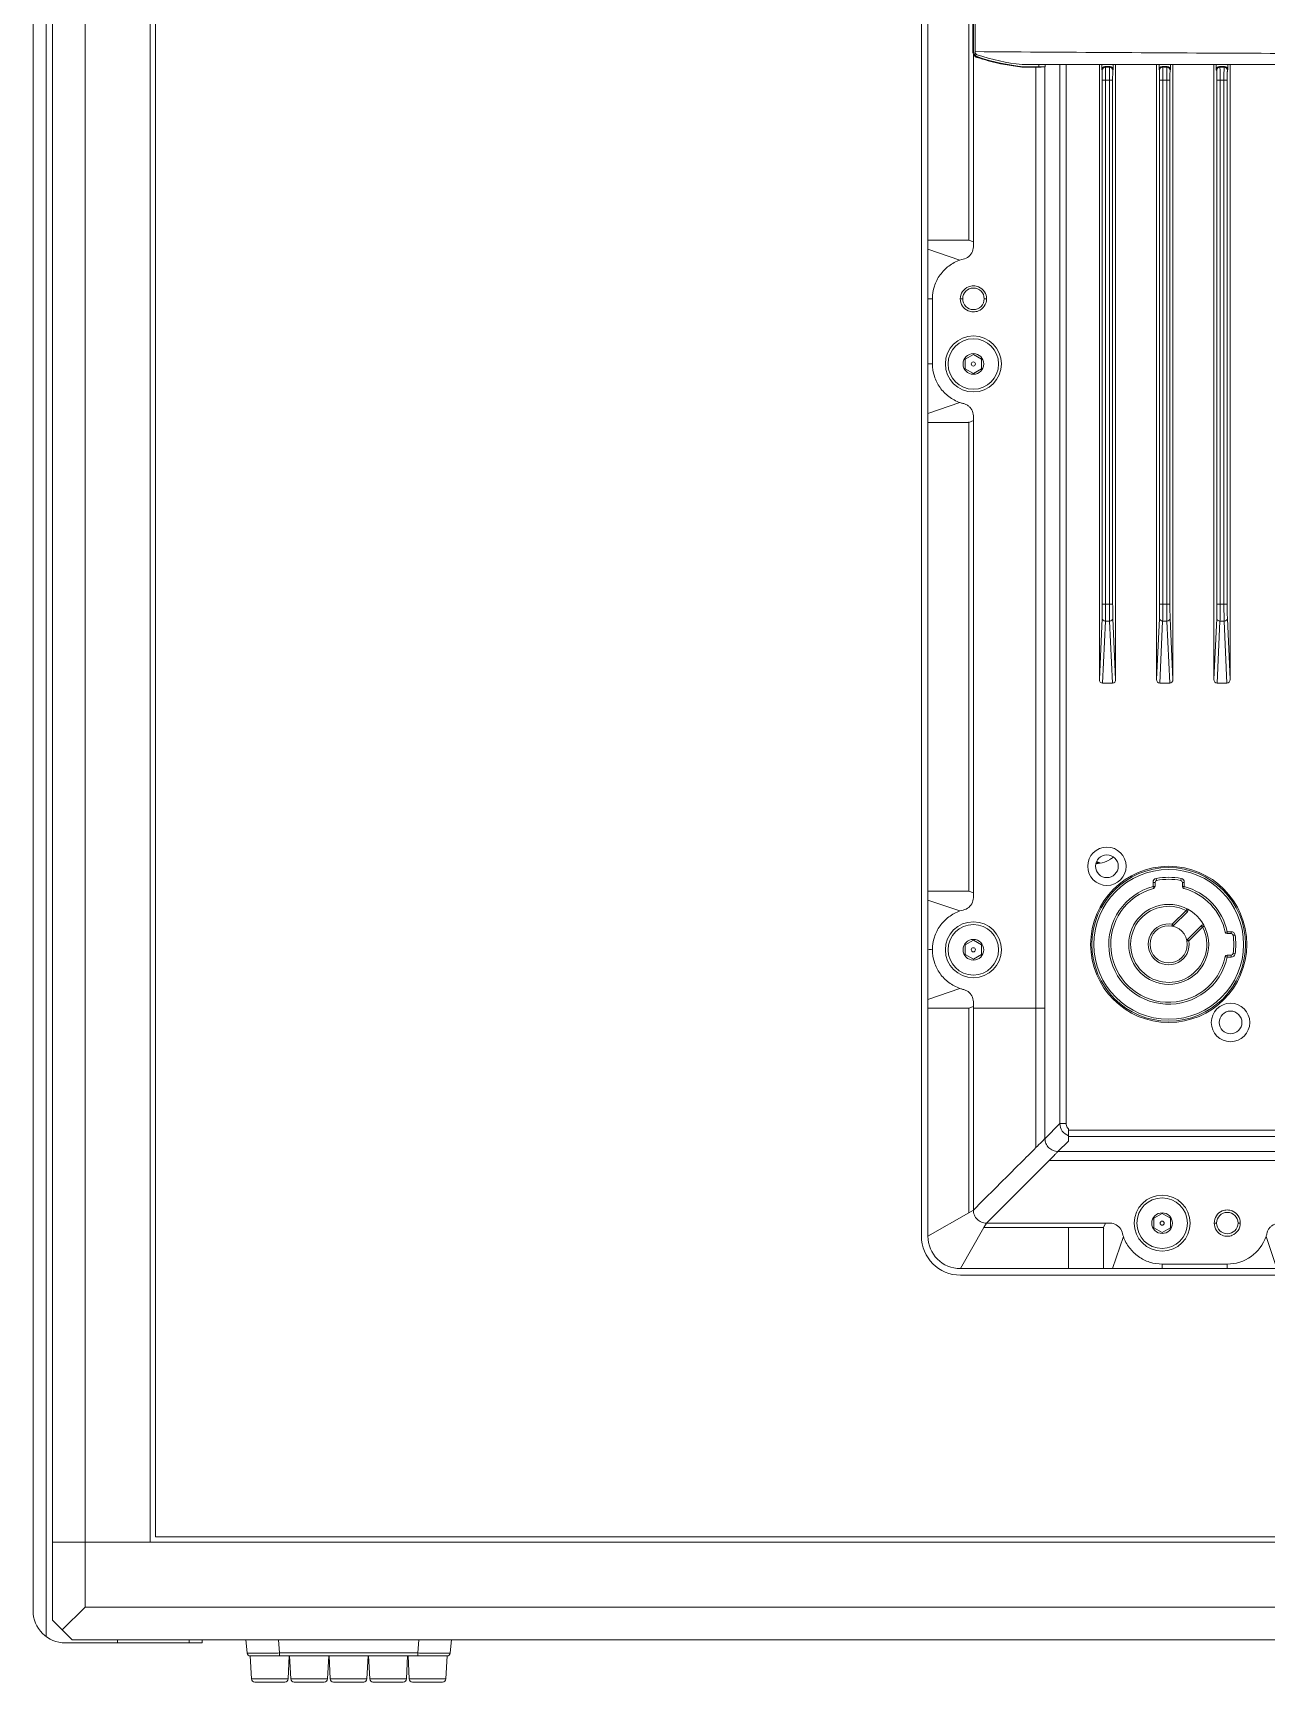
# Model space of a CAD drawing. Header units: millimetres. Extents: x 0 to 9253, y 0 to 2730.
# Drawn here: x 2572.7 to 2762.2, y 1055.9 to 1309.2 of the extents above; entities that cross this region are included whole.
import ezdxf

# ---------------------------------------------------------------- set-up
doc = ezdxf.new("R2010")
doc.units = ezdxf.units.MM
doc.layers.get('0').update_dxf_attribs({"lineweight": 13})

# ---------------------------------------------------------------- blocks, each defined once
blk = doc.blocks.new('A$C026F559B')
for p, q in [((11.55, -21.91), (10.28, -22.64)), ((10.28, -24.11), (10.28, -22.64)), ((12.82, -22.64), (11.55, -21.91)), ((12.82, -22.64), (12.82, -24.11)), ((10.28, -24.11), (11.55, -24.84)), ((11.55, -24.84), (12.82, -24.11))]:
    blk.add_line(p, q)
for radius in [4.3, 3.88, 1.59, 0.317]:
    blk.add_circle((11.55, -23.38), radius)

msp = doc.modelspace()

# ---------------------------------------------------------------- linework, layer by layer
for p, q in [((2574.72, 1062.88), (2574.72, 1575.88)), ((2572.72, 1066.88), (2572.72, 1571.88)), ((2575.72, 1065.38), (2575.72, 1561.38)), ((2580.72, 1067.38), (2580.72, 1561.38)), ((2590.72, 1561.38), (2590.72, 1077.38)), ((2591.52, 1078.18), (2591.52, 1560.59)), ((2709.22, 1512.39), (2709.22, 1124.39)), ((2710.22, 1124.39), (2710.22, 1512.39)), ((2716.52, 1277.39), (2716.52, 1359.39)), ((2717.12, 1330.35), (2717.12, 1306.43)), ((2717.22, 1306.5), (2717.22, 1330.27)), ((2717.47, 1330.41), (2717.47, 1306.36)), ((2717.22, 1306.5), (2717.12, 1306.43)), ((2717.22, 1305.98), (2717.21, 1277.12)), ((2717.9, 1305.55), (2717.8, 1305.48)), ((2724.68, 1304.39), (2891.75, 1304.39)), ((2724.91, 1303.97), (2724.92, 1304.04)), ((2727.24, 1304.04), (2724.92, 1304.04)), ((2726.82, 1159.39), (2726.82, 1303.99)), ((2727.24, 1304.04), (2727.24, 1304.39)), ((2728.68, 1304.39), (2727.54, 1304.39)), ((2728.21, 1277.39), (2728.21, 1304.05)), ((2728.22, 1304.05), (2728.23, 1304.07)), ((2728.23, 1304.07), (2728.23, 1304.39)), ((2730.51, 1304.39), (2730.51, 1141.68)), ((2731.48, 1304.39), (2731.48, 1141.69)), ((2736.57, 1304.39), (2736.57, 1209.91)), ((2736.93, 1304.39), (2736.93, 1303.59)), ((2736.93, 1303.59), (2736.99, 1303.47)), ((2737.43, 1304.09), (2737.49, 1303.97)), ((2738.2, 1304.09), (2737.43, 1304.09)), ((2737.49, 1303.97), (2738.14, 1303.97)), ((2738.14, 1303.97), (2738.2, 1304.09)), ((2738.64, 1303.47), (2738.7, 1303.59)), ((2738.7, 1303.59), (2738.7, 1304.39)), ((2739.07, 1209.91), (2739.07, 1304.39)), ((2745.37, 1304.39), (2745.37, 1209.91)), ((2745.73, 1304.39), (2745.73, 1303.59)), ((2745.73, 1303.59), (2745.79, 1303.47)), ((2746.23, 1304.09), (2746.29, 1303.97)), ((2747, 1304.09), (2746.23, 1304.09)), ((2746.29, 1303.97), (2746.94, 1303.97)), ((2746.94, 1303.97), (2747, 1304.09)), ((2747.44, 1303.47), (2747.5, 1303.59)), ((2747.5, 1303.59), (2747.5, 1304.39)), ((2747.87, 1209.91), (2747.87, 1304.39)), ((2754.17, 1304.39), (2754.17, 1209.91)), ((2754.53, 1304.39), (2754.53, 1303.59)), ((2754.53, 1303.59), (2754.59, 1303.47)), ((2755.03, 1304.09), (2755.09, 1303.97)), ((2755.8, 1304.09), (2755.03, 1304.09)), ((2755.09, 1303.97), (2755.74, 1303.97)), ((2755.74, 1303.97), (2755.8, 1304.09)), ((2756.24, 1303.47), (2756.3, 1303.59)), ((2756.3, 1303.59), (2756.3, 1304.39)), ((2756.67, 1209.91), (2756.67, 1304.39)), ((2737.02, 1221.47), (2737.02, 1301.97)), ((2738.61, 1301.97), (2737.02, 1301.97)), ((2737.52, 1301.97), (2737.52, 1221.47)), ((2738.11, 1221.47), (2738.11, 1301.97)), ((2738.61, 1301.97), (2738.61, 1221.47)), ((2745.82, 1221.47), (2745.82, 1301.97)), ((2747.41, 1301.97), (2745.82, 1301.97)), ((2746.32, 1301.97), (2746.32, 1221.47)), ((2746.91, 1221.47), (2746.91, 1301.97)), ((2747.41, 1301.97), (2747.41, 1221.47)), ((2754.62, 1221.47), (2754.62, 1301.97)), ((2756.21, 1301.97), (2754.62, 1301.97)), ((2755.12, 1301.97), (2755.12, 1221.47)), ((2755.71, 1221.47), (2755.71, 1301.97)), ((2756.21, 1301.97), (2756.21, 1221.47)), ((2710.22, 1277.39), (2716.52, 1277.39)), ((2717.21, 1277.12), (2716.52, 1277.39)), ((2728.21, 1268.39), (2728.21, 1277.39)), ((2710.22, 1276.01), (2715.15, 1274.34)), ((2710.92, 1268.4), (2710.22, 1268.4)), ((2710.92, 1268.4), (2710.92, 1258.41)), ((2715.57, 1268.39), (2715.19, 1268.39)), ((2718.87, 1268.39), (2719.24, 1268.39)), ((2728.21, 1177.39), (2728.21, 1268.39)), ((2710.22, 1258.41), (2710.92, 1258.41)), ((2710.22, 1250.78), (2715.15, 1252.45)), ((2715.22, 1249.41), (2710.22, 1249.41)), ((2716.52, 1249.41), (2717.21, 1249.68)), ((2716.52, 1177.39), (2716.52, 1249.41)), ((2717.21, 1249.68), (2717.21, 1177.12)), ((2737.02, 1221.47), (2738.61, 1221.47)), ((2745.82, 1221.47), (2747.41, 1221.47)), ((2754.62, 1221.47), (2756.21, 1221.47)), ((2736.99, 1219.3), (2736.57, 1209.91)), ((2737.06, 1209.34), (2737.49, 1218.87)), ((2738.14, 1218.87), (2737.49, 1218.87)), ((2738.14, 1218.87), (2738.57, 1209.34)), ((2739.07, 1209.91), (2738.64, 1219.3)), ((2745.79, 1219.3), (2745.37, 1209.91)), ((2745.86, 1209.34), (2746.29, 1218.87)), ((2746.94, 1218.87), (2746.29, 1218.87)), ((2746.94, 1218.87), (2747.37, 1209.34)), ((2747.87, 1209.91), (2747.44, 1219.3)), ((2754.59, 1219.3), (2754.17, 1209.91)), ((2754.66, 1209.34), (2755.09, 1218.87)), ((2755.74, 1218.87), (2755.09, 1218.87)), ((2755.74, 1218.87), (2756.17, 1209.34)), ((2756.67, 1209.91), (2756.24, 1219.3)), ((2737.06, 1209.34), (2738.57, 1209.34)), ((2745.86, 1209.34), (2747.37, 1209.34)), ((2754.66, 1209.34), (2756.17, 1209.34)), ((2736.09, 1181.85), (2736.25, 1181.79)), ((2736.11, 1181.9), (2736.56, 1181.68)), ((2736.28, 1181.87), (2736.14, 1181.92)), ((2736.75, 1181.68), (2736.16, 1181.96)), ((2736.25, 1181.79), (2736.55, 1181.67)), ((2736.75, 1181.68), (2736.28, 1181.87)), ((2745.12, 1178.74), (2744.82, 1178.74)), ((2744.82, 1178.09), (2744.82, 1178.74)), ((2744.82, 1178.09), (2745.12, 1178.09)), ((2744.89, 1177.8), (2744.82, 1178.09)), ((2745.12, 1178.74), (2745.12, 1178.09)), ((2745.36, 1179.04), (2745.3, 1179.33)), ((2749.07, 1179.04), (2749.13, 1179.33)), ((2749.62, 1178.74), (2749.32, 1178.74)), ((2749.32, 1178.09), (2749.32, 1178.74)), ((2749.32, 1178.09), (2749.62, 1178.09)), ((2749.54, 1177.8), (2749.62, 1178.09)), ((2749.62, 1178.74), (2749.62, 1178.09)), ((2710.22, 1177.39), (2716.52, 1177.39)), ((2710.22, 1176.01), (2715.15, 1174.34)), ((2717.21, 1177.12), (2716.52, 1177.39)), ((2728.21, 1159.39), (2728.21, 1177.39)), ((2749.88, 1174.42), (2747.77, 1172.31)), ((2750.09, 1174.21), (2747.98, 1172.1)), ((2749.88, 1174.42), (2750.02, 1174.69)), ((2750.09, 1174.21), (2749.88, 1174.42)), ((2747.77, 1172.31), (2747.72, 1172.01)), ((2747.77, 1172.31), (2747.98, 1172.1)), ((2750.1, 1169.98), (2752.21, 1172.08)), ((2750.32, 1169.76), (2752.42, 1171.87)), ((2752.42, 1171.87), (2752.21, 1172.08)), ((2752.42, 1171.87), (2752.69, 1172.01)), ((2755.91, 1171.1), (2756.21, 1171.16)), ((2756.21, 1171.16), (2756.82, 1171.16)), ((2756.21, 1171.16), (2756.21, 1170.86)), ((2756.82, 1170.86), (2756.21, 1170.86)), ((2756.82, 1170.86), (2756.82, 1171.16)), ((2757.12, 1170.6), (2757.42, 1170.64)), ((2750.32, 1169.76), (2750.02, 1169.71)), ((2750.1, 1169.98), (2750.32, 1169.76)), ((2755.91, 1167.32), (2756.21, 1167.26)), ((2756.21, 1167.56), (2756.82, 1167.56)), ((2756.21, 1167.56), (2756.21, 1167.26)), ((2756.82, 1167.26), (2756.21, 1167.26)), ((2756.82, 1167.26), (2756.82, 1167.56)), ((2757.12, 1167.82), (2757.42, 1167.78)), ((2710.22, 1160.76), (2715.14, 1162.43)), ((2716.52, 1159.39), (2710.21, 1159.39)), ((2716.52, 1159.39), (2717.21, 1159.65)), ((2716.52, 1159.39), (2716.52, 1127.99)), ((2717.21, 1159.39), (2717.21, 1159.65)), ((2728.21, 1159.39), (2717.21, 1159.39)), ((2717.21, 1159.39), (2717.21, 1128.39)), ((2726.82, 1159.39), (2726.83, 1137.99)), ((2728.21, 1159.39), (2728.21, 1139.38)), ((2730.51, 1141.68), (2728.22, 1139.38)), ((2731.82, 1140.87), (2731.82, 1140.65)), ((2731.82, 1140.7), (2731.82, 1139.08)), ((2731.82, 1140.65), (2884.62, 1140.65)), ((2730.21, 1137.38), (2731.82, 1138.99)), ((2731.82, 1139.68), (2884.62, 1139.68)), ((2719.22, 1126.38), (2728.83, 1135.99)), ((2887.61, 1135.99), (2728.83, 1135.99)), ((2731.82, 1137.38), (2730.21, 1137.38)), ((2747.22, 1137.38), (2731.82, 1137.38)), ((2756.22, 1137.38), (2747.22, 1137.38)), ((2860.22, 1137.38), (2756.22, 1137.38)), ((2716.52, 1127.99), (2710.21, 1124.39)), ((2717.21, 1128.39), (2716.52, 1127.99)), ((2715.22, 1119.39), (2718.82, 1125.69)), ((2718.82, 1125.69), (2719.22, 1126.38)), ((2731.82, 1125.69), (2718.82, 1125.69)), ((2719.22, 1126.38), (2737.49, 1126.38)), ((2737.22, 1125.69), (2731.82, 1125.69)), ((2731.82, 1125.69), (2731.82, 1119.39)), ((2737.49, 1126.38), (2737.22, 1125.69)), ((2754.57, 1126.39), (2754.22, 1126.39)), ((2757.87, 1126.39), (2758.22, 1126.39)), ((2737.22, 1119.39), (2737.22, 1124.39)), ((2738.59, 1119.39), (2740.26, 1124.31)), ((2763.84, 1119.39), (2762.17, 1124.32)), ((2746.22, 1120.09), (2756.22, 1120.09)), ((2746.22, 1120.09), (2746.22, 1119.39)), ((2756.22, 1119.39), (2756.22, 1120.09)), ((2901.22, 1119.39), (2715.22, 1119.39)), ((2715.22, 1118.39), (2901.22, 1118.39)), ((2575.72, 1077.38), (3040.72, 1077.38)), ((3024.92, 1078.18), (2591.52, 1078.18)), ((2577.22, 1063.88), (2580.72, 1067.38)), ((2580.72, 1067.38), (3035.72, 1067.38)), ((2575.72, 1065.38), (2578.72, 1062.38)), ((2585.72, 1061.88), (2577.72, 1061.88)), ((3037.72, 1062.38), (2578.72, 1062.38)), ((2585.72, 1061.88), (2585.72, 1062.38)), ((2585.72, 1062.38), (2585.72, 1061.88)), ((2585.72, 1061.88), (2598.72, 1061.88)), ((2596.72, 1062.38), (2596.72, 1061.88)), ((2598.72, 1062.38), (2598.72, 1061.88)), ((2605.43, 1062.38), (2605.61, 1060.34)), ((2610.59, 1060.34), (2610.42, 1062.38)), ((2632.02, 1062.38), (2631.84, 1060.34)), ((2636.82, 1060.34), (2637, 1062.38)), ((2606.28, 1056.35), (2606.09, 1059.88)), ((2606.11, 1059.88), (2636.32, 1059.88)), ((2610.59, 1060.34), (2631.84, 1060.34)), ((2610.59, 1060.34), (2610.59, 1059.88)), ((2611.91, 1056.35), (2612.09, 1059.88)), ((2612.34, 1056.35), (2612.15, 1059.88)), ((2617.97, 1056.35), (2618.15, 1059.88)), ((2618.4, 1056.35), (2618.22, 1059.88)), ((2624.03, 1056.35), (2624.22, 1059.88)), ((2624.46, 1056.35), (2624.28, 1059.88)), ((2630.09, 1056.35), (2630.28, 1059.88)), ((2630.53, 1056.35), (2630.34, 1059.88)), ((2631.84, 1059.88), (2631.84, 1060.34)), ((2636.16, 1056.35), (2636.34, 1059.88)), ((2606.28, 1056.35), (2611.91, 1056.35)), ((2606.78, 1055.88), (2611.41, 1055.88)), ((2612.34, 1056.35), (2617.97, 1056.35)), ((2612.84, 1055.88), (2617.47, 1055.88)), ((2618.4, 1056.35), (2624.03, 1056.35)), ((2618.9, 1055.88), (2623.53, 1055.88)), ((2624.46, 1056.35), (2630.09, 1056.35)), ((2624.96, 1055.88), (2629.59, 1055.88)), ((2630.53, 1056.35), (2636.16, 1056.35)), ((2631.02, 1055.88), (2635.66, 1055.88))]:
    msp.add_line(p, q)
msp.add_lwpolyline([(2719.22, 1126.38), (2722.5, 1129.67), (2725.71, 1132.88), (2728.83, 1135.99)])
for centre, radius in [((2717.22, 1268.39), 1.65), ((2737.72, 1181.21), 2.95), ((2747.22, 1169.21), 12), ((2747.22, 1169.21), 11.8), ((2747.22, 1169.21), 11.5), ((2737.72, 1181.21), 1.75), ((2747.22, 1169.21), 6.15), ((2747.22, 1169.21), 2.85), ((2756.72, 1157.21), 2.95), ((2756.72, 1157.21), 1.75), ((2756.22, 1126.39), 1.65)]:
    msp.add_circle(centre, radius)
for centre, radius, start, end in [((2718.21, 1306.5), 0.998, 180.0533, 190.7645), ((2718.23, 1306.5), 1.01, 190.7235, 203.7999), ((2718.12, 1306.43), 1.01, 221.4692, 236.1705), ((2717.97, 1306.34), 0.5, 177.2014, 251.7092), ((2718.11, 1306.42), 0.994, 236.2635, 242.4958), ((2718.12, 1306.43), 1.01, 242.489, 251.4736), ((2718.22, 1306.5), 1, 237.9117, 251.5015), ((2728.08, 1336.93), 32.72, 251.7092, 264.0392), ((2728.33, 1336.86), 33, 251.58, 264.0672), ((2727.91, 1335.53), 31.7, 264.0603, 264.573), ((2735.99, 1185.87), 4.24, 271.0429, 278.9217), ((2736.03, 1185.74), 4.1, 299.6201, 302.9965), ((2736.02, 1185.76), 4.12, 302.9953, 305.9945), ((2736.02, 1185.76), 4.12, 305.9933, 310.1986), ((2747.22, 1169.21), 9.2, 105.1217, 347.763), ((2745.42, 1178.74), 0.6, 100.6942, 180), ((2744.82, 1178.09), 0.3, 285.1217, 360), ((2745.42, 1178.74), 0.3, 100.6942, 180), ((2747.22, 1169.21), 10.3, 79.3058, 100.6942), ((2747.22, 1169.21), 10, 79.3058, 100.6942), ((2749.02, 1178.74), 0.3, 0, 79.3058), ((2749.02, 1178.74), 0.6, 0, 79.3058), ((2749.62, 1178.09), 0.3, 180, 254.8783), ((2747.22, 1169.21), 9.2, 12.237, 74.8783), ((2747.22, 1169.21), 8.9, 105.1217, 347.763), ((2747.22, 1169.21), 8.9, 12.237, 74.8783), ((2747.22, 1169.21), 5.85, 62.9202, 27.0798), ((2749.88, 1174.42), 0.3, 315, 62.9202), ((2747.22, 1169.21), 3.15, 79.8499, 10.1501), ((2747.77, 1172.31), 0.3, 259.8499, 315), ((2752.42, 1171.87), 0.3, 27.0798, 135), ((2756.21, 1171.16), 0.3, 192.237, 270), ((2756.82, 1170.56), 0.6, 8.0001, 90), ((2756.82, 1170.56), 0.3, 8.0001, 90), ((2747.22, 1169.21), 10, 351.9999, 8.0001), ((2747.22, 1169.21), 10.3, 351.9999, 8.0001), ((2710.57, 1155.89), 12.51, 88.3969, 91.6026), ((2750.32, 1169.76), 0.3, 135, 190.1501), ((2756.21, 1167.26), 0.3, 90, 167.763), ((2756.82, 1167.86), 0.3, 270, 351.9999), ((2756.82, 1167.86), 0.6, 270, 351.9999), ((2715.22, 1124.39), 6, 180, 269.9958), ((2715.22, 1124.39), 5, 180, 269.9998), ((2577.72, 1066.88), 5, 180, 270), ((2606.11, 1060.38), 0.5, 185.0011, 270), ((2636.32, 1060.38), 0.5, 270, 354.9989), ((2606.78, 1056.38), 0.5, 183, 270), ((2611.41, 1056.38), 0.5, 270, 357), ((2612.84, 1056.38), 0.5, 183, 270), ((2617.47, 1056.38), 0.5, 270, 357), ((2618.9, 1056.38), 0.5, 183, 270), ((2623.53, 1056.38), 0.5, 270, 357), ((2624.96, 1056.38), 0.5, 183, 270), ((2629.59, 1056.38), 0.5, 270, 357), ((2631.02, 1056.38), 0.5, 183, 270), ((2635.66, 1056.38), 0.5, 270, 357)]:
    msp.add_arc(centre, radius, start, end)
for centre, major_axis, ratio, start_param, end_param in [((2717.22, 1305.04), (31.63, 0), 0.034921, -1.32497, -1.262132), ((2727.24, 1304.07), (1, 0), 0.034921, -1.570796, -0.03694), ((2737.43, 1303.59), (-0.224, 0.448), 0.998288, -0.462689, 1.106738), ((2738.2, 1303.59), (-0.224, -0.448), 0.998288, 2.034855, 3.604281), ((2746.23, 1303.59), (-0.224, 0.448), 0.998288, -0.462689, 1.106738), ((2747, 1303.59), (-0.224, -0.448), 0.998288, 2.034855, 3.604281), ((2755.03, 1303.59), (-0.224, 0.448), 0.998288, -0.462689, 1.106738), ((2755.8, 1303.59), (-0.224, -0.448), 0.998288, 2.034855, 3.604281), ((2737.07, 1209.92), (0.026, 0.577), 0.865803, -4.660052, -3.102344), ((2738.57, 1209.92), (0.026, -0.577), 0.865803, -0.039249, 1.518459), ((2745.87, 1209.92), (0.026, 0.577), 0.865803, -4.660052, -3.102344), ((2747.37, 1209.92), (0.026, -0.577), 0.865803, -0.039249, 1.518459), ((2754.67, 1209.92), (0.026, 0.577), 0.865803, -4.660052, -3.102344), ((2756.17, 1209.92), (0.026, -0.577), 0.865803, -0.039249, 1.518459)]:
    msp.add_ellipse(centre, major_axis=major_axis, ratio=ratio, start_param=start_param, end_param=end_param)
for points in [[(2717.12, 1306.43), (2717.12, 1306.27), (2717.15, 1306.12), (2717.22, 1305.98)], [(2717.22, 1305.98), (2717.25, 1305.9), (2717.31, 1305.83), (2717.36, 1305.76)], [(2717.68, 1305.65), (2717.52, 1305.75), (2717.38, 1305.91), (2717.3, 1306.09)], [(2715.22, 1249.41), (2715.62, 1249.41), (2716.03, 1249.39), (2716.43, 1249.37)], [(2738.06, 1182.17), (2737.63, 1181.93), (2737.14, 1181.76), (2736.64, 1181.68)], [(2731.5, 1141.37), (2731.48, 1141.47), (2731.47, 1141.58), (2731.48, 1141.69)], [(2731.82, 1140.87), (2731.66, 1140.99), (2731.55, 1141.18), (2731.5, 1141.37)], [(2737.22, 1124.39), (2737.23, 1124.79), (2737.2, 1125.2), (2737.18, 1125.6)]]:
    msp.add_open_spline(points, degree=3)
for points, knots in [([(2898.97, 1306.37), (2883.85, 1306.26), (2853.6, 1306.07), (2808.22, 1305.98), (2762.84, 1306.07), (2732.59, 1306.26), (2717.46, 1306.37)], [0, 0, 0, 0, 0.249944, 0.5, 0.750056, 1, 1, 1, 1]), ([(2717.8, 1305.48), (2718.35, 1305.29), (2720.59, 1304.61), (2722.89, 1304.18), (2724.63, 1304)], [0, 0, 0, 0, 0.252356, 1, 1, 1, 1]), ([(2726.82, 1303.99), (2727.01, 1303.99), (2727.27, 1303.99), (2727.6, 1304), (2727.8, 1304.01), (2727.97, 1304.02), (2728.09, 1304.03), (2728.17, 1304.04), (2728.21, 1304.04), (2728.22, 1304.05)], [0, 0, 0, 0, 0.393792, 0.564089, 0.710291, 0.829144, 0.917671, 0.974585, 1, 1, 1, 1]), ([(2736.99, 1303.47), (2736.99, 1303.59), (2737.09, 1303.86), (2737.36, 1303.97), (2737.49, 1303.97)], [0, 0, 0, 0, 0.500056, 1, 1, 1, 1]), ([(2736.99, 1303.47), (2736.99, 1303.45), (2736.99, 1303.41), (2737, 1303.32), (2737.01, 1303.17), (2737.02, 1302.91), (2737.02, 1302.5), (2737.02, 1302.15), (2737.02, 1301.97)], [0, 0, 0, 0, 0.028261, 0.0911, 0.186598, 0.311119, 0.629127, 1, 1, 1, 1]), ([(2737.49, 1303.97), (2737.49, 1303.95), (2737.49, 1303.89), (2737.5, 1303.76), (2737.51, 1303.58), (2737.51, 1303.33), (2737.52, 1303.03), (2737.52, 1302.58), (2737.52, 1302.22), (2737.52, 1301.97)], [0, 0, 0, 0, 0.028098, 0.090896, 0.1864, 0.310953, 0.460257, 0.629072, 1, 1, 1, 1]), ([(2738.11, 1301.97), (2738.11, 1302.22), (2738.11, 1302.58), (2738.11, 1303.03), (2738.12, 1303.33), (2738.12, 1303.58), (2738.13, 1303.76), (2738.14, 1303.89), (2738.14, 1303.95), (2738.14, 1303.97)], [0, 0, 0, 0, 0.370927, 0.539743, 0.689047, 0.813601, 0.909105, 0.971903, 1, 1, 1, 1]), ([(2738.14, 1303.97), (2738.27, 1303.97), (2738.54, 1303.86), (2738.64, 1303.59), (2738.64, 1303.47)], [0, 0, 0, 0, 0.499953, 1, 1, 1, 1]), ([(2738.61, 1301.97), (2738.61, 1302.15), (2738.61, 1302.5), (2738.61, 1302.91), (2738.62, 1303.17), (2738.63, 1303.32), (2738.64, 1303.41), (2738.64, 1303.45), (2738.64, 1303.47)], [0, 0, 0, 0, 0.370874, 0.688883, 0.813404, 0.908902, 0.971739, 1, 1, 1, 1]), ([(2745.79, 1303.47), (2745.79, 1303.59), (2745.89, 1303.86), (2746.16, 1303.97), (2746.29, 1303.97)], [0, 0, 0, 0, 0.500056, 1, 1, 1, 1]), ([(2745.79, 1303.47), (2745.79, 1303.45), (2745.79, 1303.41), (2745.8, 1303.32), (2745.81, 1303.17), (2745.82, 1302.91), (2745.82, 1302.5), (2745.82, 1302.15), (2745.82, 1301.97)], [0, 0, 0, 0, 0.028261, 0.0911, 0.186598, 0.311119, 0.629127, 1, 1, 1, 1]), ([(2746.29, 1303.97), (2746.29, 1303.95), (2746.29, 1303.89), (2746.3, 1303.76), (2746.31, 1303.58), (2746.31, 1303.33), (2746.32, 1303.03), (2746.32, 1302.58), (2746.32, 1302.22), (2746.32, 1301.97)], [0, 0, 0, 0, 0.028098, 0.090896, 0.1864, 0.310953, 0.460257, 0.629072, 1, 1, 1, 1]), ([(2746.91, 1301.97), (2746.91, 1302.22), (2746.91, 1302.58), (2746.91, 1303.03), (2746.92, 1303.33), (2746.92, 1303.58), (2746.93, 1303.76), (2746.94, 1303.89), (2746.94, 1303.95), (2746.94, 1303.97)], [0, 0, 0, 0, 0.370927, 0.539743, 0.689047, 0.813601, 0.909105, 0.971903, 1, 1, 1, 1]), ([(2746.94, 1303.97), (2747.07, 1303.97), (2747.34, 1303.86), (2747.44, 1303.59), (2747.44, 1303.47)], [0, 0, 0, 0, 0.499953, 1, 1, 1, 1]), ([(2747.41, 1301.97), (2747.41, 1302.15), (2747.41, 1302.5), (2747.41, 1302.91), (2747.42, 1303.17), (2747.43, 1303.32), (2747.44, 1303.41), (2747.44, 1303.45), (2747.44, 1303.47)], [0, 0, 0, 0, 0.370874, 0.688883, 0.813404, 0.908902, 0.971739, 1, 1, 1, 1]), ([(2754.59, 1303.47), (2754.59, 1303.59), (2754.69, 1303.86), (2754.96, 1303.97), (2755.09, 1303.97)], [0, 0, 0, 0, 0.500056, 1, 1, 1, 1]), ([(2754.59, 1303.47), (2754.59, 1303.45), (2754.59, 1303.41), (2754.6, 1303.32), (2754.61, 1303.17), (2754.62, 1302.91), (2754.62, 1302.5), (2754.62, 1302.15), (2754.62, 1301.97)], [0, 0, 0, 0, 0.028261, 0.0911, 0.186598, 0.311119, 0.629127, 1, 1, 1, 1]), ([(2755.09, 1303.97), (2755.09, 1303.95), (2755.09, 1303.89), (2755.1, 1303.76), (2755.11, 1303.58), (2755.11, 1303.33), (2755.12, 1303.03), (2755.12, 1302.58), (2755.12, 1302.22), (2755.12, 1301.97)], [0, 0, 0, 0, 0.028098, 0.090896, 0.1864, 0.310953, 0.460257, 0.629072, 1, 1, 1, 1]), ([(2755.71, 1301.97), (2755.71, 1302.22), (2755.71, 1302.58), (2755.71, 1303.03), (2755.72, 1303.33), (2755.72, 1303.58), (2755.73, 1303.76), (2755.74, 1303.89), (2755.74, 1303.95), (2755.74, 1303.97)], [0, 0, 0, 0, 0.370927, 0.539743, 0.689047, 0.813601, 0.909105, 0.971903, 1, 1, 1, 1]), ([(2755.74, 1303.97), (2755.87, 1303.97), (2756.14, 1303.86), (2756.24, 1303.59), (2756.24, 1303.47)], [0, 0, 0, 0, 0.499953, 1, 1, 1, 1]), ([(2756.21, 1301.97), (2756.21, 1302.15), (2756.21, 1302.5), (2756.21, 1302.91), (2756.22, 1303.17), (2756.23, 1303.32), (2756.24, 1303.41), (2756.24, 1303.45), (2756.24, 1303.47)], [0, 0, 0, 0, 0.370874, 0.688883, 0.813404, 0.908902, 0.971739, 1, 1, 1, 1]), ([(2717.21, 1277.12), (2717.21, 1276.79), (2717.27, 1276.14), (2716.89, 1275.2), (2716.11, 1274.55), (2715.45, 1274.45), (2715.15, 1274.34)], [0, 0, 0, 0, 0.251014, 0.500264, 0.749205, 1, 1, 1, 1]), ([(2710.92, 1268.4), (2710.91, 1269.05), (2711.12, 1270.35), (2712.01, 1272.11), (2713.38, 1273.51), (2714.54, 1274.13), (2715.15, 1274.34)], [0, 0, 0, 0, 0.250593, 0.500561, 0.750001, 1, 1, 1, 1]), ([(2716.46, 1270.24), (2716.1, 1270.09), (2715.44, 1269.58), (2715.19, 1268.78), (2715.19, 1268.39)], [0, 0, 0, 0, 0.499954, 1, 1, 1, 1]), ([(2718.02, 1270.22), (2717.78, 1270.33), (2717.24, 1270.44), (2716.7, 1270.34), (2716.46, 1270.24)], [0, 0, 0, 0, 0.499982, 1, 1, 1, 1]), ([(2719.24, 1268.39), (2719.25, 1268.77), (2719, 1269.55), (2718.37, 1270.07), (2718.02, 1270.22)], [0, 0, 0, 0, 0.500057, 1, 1, 1, 1]), ([(2715.19, 1268.39), (2715.18, 1268), (2715.43, 1267.22), (2716.06, 1266.7), (2716.41, 1266.55)], [0, 0, 0, 0, 0.50006, 1, 1, 1, 1]), ([(2717.97, 1266.53), (2718.34, 1266.68), (2718.99, 1267.19), (2719.24, 1267.99), (2719.24, 1268.39)], [0, 0, 0, 0, 0.499951, 1, 1, 1, 1]), ([(2716.41, 1266.55), (2716.65, 1266.45), (2717.19, 1266.33), (2717.73, 1266.43), (2717.97, 1266.53)], [0, 0, 0, 0, 0.49998, 1, 1, 1, 1]), ([(2710.92, 1258.41), (2710.91, 1257.76), (2711.12, 1256.45), (2712, 1254.69), (2713.38, 1253.29), (2714.54, 1252.67), (2715.15, 1252.45)], [0, 0, 0, 0, 0.250597, 0.500578, 0.750027, 1, 1, 1, 1]), ([(2715.15, 1252.45), (2715.3, 1252.39), (2715.61, 1252.32), (2716.08, 1252.18), (2716.5, 1251.91), (2716.95, 1251.44), (2717.26, 1250.65), (2717.21, 1250), (2717.21, 1249.68)], [0, 0, 0, 0, 0.124929, 0.24977, 0.375307, 0.501001, 0.749945, 1, 1, 1, 1]), ([(2716.43, 1249.37), (2716.44, 1249.39), (2716.46, 1249.42), (2716.5, 1249.43), (2716.51, 1249.41), (2716.52, 1249.41)], [0, 0, 0, 0, 0.506672, 0.744551, 1, 1, 1, 1]), ([(2737.02, 1221.47), (2737.02, 1221.05), (2737.02, 1220.33), (2737.01, 1219.61), (2736.99, 1219.3)], [0, 0, 0, 0, 0.577331, 1, 1, 1, 1]), ([(2737.52, 1221.47), (2737.52, 1220.97), (2737.52, 1220.1), (2737.51, 1219.24), (2737.49, 1218.87)], [0, 0, 0, 0, 0.577328, 1, 1, 1, 1]), ([(2738.14, 1218.87), (2738.13, 1219.24), (2738.11, 1220.1), (2738.11, 1220.97), (2738.11, 1221.47)], [0, 0, 0, 0, 0.422672, 1, 1, 1, 1]), ([(2738.64, 1219.3), (2738.63, 1219.61), (2738.61, 1220.33), (2738.61, 1221.05), (2738.61, 1221.47)], [0, 0, 0, 0, 0.422678, 1, 1, 1, 1]), ([(2745.82, 1221.47), (2745.82, 1221.05), (2745.82, 1220.33), (2745.81, 1219.61), (2745.79, 1219.3)], [0, 0, 0, 0, 0.577331, 1, 1, 1, 1]), ([(2746.32, 1221.47), (2746.32, 1220.97), (2746.32, 1220.1), (2746.31, 1219.24), (2746.29, 1218.87)], [0, 0, 0, 0, 0.577328, 1, 1, 1, 1]), ([(2746.94, 1218.87), (2746.93, 1219.24), (2746.91, 1220.1), (2746.91, 1220.97), (2746.91, 1221.47)], [0, 0, 0, 0, 0.422672, 1, 1, 1, 1]), ([(2747.44, 1219.3), (2747.43, 1219.61), (2747.41, 1220.33), (2747.41, 1221.05), (2747.41, 1221.47)], [0, 0, 0, 0, 0.422678, 1, 1, 1, 1]), ([(2754.62, 1221.47), (2754.62, 1221.05), (2754.62, 1220.33), (2754.61, 1219.61), (2754.59, 1219.3)], [0, 0, 0, 0, 0.577331, 1, 1, 1, 1]), ([(2755.12, 1221.47), (2755.12, 1220.97), (2755.12, 1220.1), (2755.11, 1219.24), (2755.09, 1218.87)], [0, 0, 0, 0, 0.577328, 1, 1, 1, 1]), ([(2755.74, 1218.87), (2755.73, 1219.24), (2755.71, 1220.1), (2755.71, 1220.97), (2755.71, 1221.47)], [0, 0, 0, 0, 0.422672, 1, 1, 1, 1]), ([(2756.24, 1219.3), (2756.23, 1219.61), (2756.21, 1220.33), (2756.21, 1221.05), (2756.21, 1221.47)], [0, 0, 0, 0, 0.422678, 1, 1, 1, 1]), ([(2737.49, 1218.87), (2737.37, 1218.87), (2737.12, 1218.95), (2736.99, 1219.19), (2736.99, 1219.3)], [0, 0, 0, 0, 0.524643, 1, 1, 1, 1]), ([(2738.64, 1219.3), (2738.64, 1219.19), (2738.51, 1218.95), (2738.26, 1218.87), (2738.14, 1218.87)], [0, 0, 0, 0, 0.475368, 1, 1, 1, 1]), ([(2746.29, 1218.87), (2746.17, 1218.87), (2745.92, 1218.95), (2745.79, 1219.19), (2745.79, 1219.3)], [0, 0, 0, 0, 0.524643, 1, 1, 1, 1]), ([(2747.44, 1219.3), (2747.44, 1219.19), (2747.31, 1218.95), (2747.06, 1218.87), (2746.94, 1218.87)], [0, 0, 0, 0, 0.475368, 1, 1, 1, 1]), ([(2755.09, 1218.87), (2754.97, 1218.87), (2754.72, 1218.95), (2754.59, 1219.19), (2754.59, 1219.3)], [0, 0, 0, 0, 0.524643, 1, 1, 1, 1]), ([(2756.24, 1219.3), (2756.24, 1219.19), (2756.11, 1218.95), (2755.86, 1218.87), (2755.74, 1218.87)], [0, 0, 0, 0, 0.475368, 1, 1, 1, 1]), ([(2717.21, 1177.12), (2717.21, 1176.79), (2717.27, 1176.14), (2716.89, 1175.2), (2716.11, 1174.55), (2715.45, 1174.45), (2715.15, 1174.34)], [0, 0, 0, 0, 0.25101, 0.500262, 0.749205, 1, 1, 1, 1]), ([(2710.91, 1168.39), (2710.91, 1169.03), (2711.12, 1170.34), (2712, 1172.1), (2713.38, 1173.5), (2714.54, 1174.13), (2715.15, 1174.34)], [0, 0, 0, 0, 0.250598, 0.50056, 0.750003, 1, 1, 1, 1]), ([(2710.91, 1168.39), (2710.91, 1167.74), (2711.12, 1166.43), (2712, 1164.67), (2713.38, 1163.27), (2714.54, 1162.65), (2715.14, 1162.43)], [0, 0, 0, 0, 0.25059, 0.500542, 0.750043, 1, 1, 1, 1]), ([(2717.21, 1159.65), (2717.21, 1159.98), (2717.26, 1160.63), (2716.95, 1161.42), (2716.5, 1161.89), (2716.08, 1162.16), (2715.61, 1162.3), (2715.3, 1162.37), (2715.14, 1162.43)], [0, 0, 0, 0, 0.250062, 0.499066, 0.624695, 0.750211, 0.875082, 1, 1, 1, 1]), ([(2730.51, 1141.68), (2730.56, 1141.68), (2730.67, 1141.69), (2731, 1141.7), (2731.27, 1141.7), (2731.48, 1141.69)], [0, 0, 0, 0, 0.139622, 0.370085, 1, 1, 1, 1]), ([(2731.82, 1139.8), (2731.44, 1139.94), (2730.76, 1140.46), (2730.51, 1141.28), (2730.51, 1141.68)], [0, 0, 0, 0, 0.500237, 1, 1, 1, 1]), ([(2726.83, 1137.99), (2726.04, 1137.19), (2724.04, 1135.21), (2720.84, 1132), (2718.42, 1129.6), (2717.21, 1128.39)], [0, 0, 0, 0, 0.247302, 0.622395, 1, 1, 1, 1]), ([(2726.83, 1137.99), (2727.13, 1138.29), (2727.59, 1138.75), (2728.06, 1139.22), (2728.21, 1139.38)], [0, 0, 0, 0, 0.652257, 1, 1, 1, 1]), ([(2728.21, 1139.38), (2728.21, 1139.12), (2728.32, 1138.6), (2728.76, 1137.93), (2729.43, 1137.49), (2729.95, 1137.38), (2730.21, 1137.38)], [0, 0, 0, 0, 0.24999, 0.500002, 0.750013, 1, 1, 1, 1]), ([(2731.82, 1138.99), (2731.82, 1139), (2731.83, 1139.02), (2731.81, 1139.05), (2731.81, 1139.07), (2731.82, 1139.08)], [0, 0, 0, 0, 0.24799, 0.634532, 1, 1, 1, 1]), ([(2728.83, 1135.99), (2728.99, 1136.15), (2729.29, 1136.45), (2729.7, 1136.87), (2729.98, 1137.16), (2730.14, 1137.32), (2730.2, 1137.37), (2730.21, 1137.38)], [0, 0, 0, 0, 0.344335, 0.652283, 0.888857, 0.964144, 1, 1, 1, 1]), ([(2717.21, 1128.39), (2717.21, 1128.13), (2717.32, 1127.6), (2717.76, 1126.93), (2718.43, 1126.49), (2718.96, 1126.39), (2719.22, 1126.38)], [0, 0, 0, 0, 0.249941, 0.499952, 0.749999, 1, 1, 1, 1]), ([(2755.45, 1128.25), (2755.09, 1128.1), (2754.45, 1127.57), (2754.21, 1126.78), (2754.22, 1126.39)], [0, 0, 0, 0, 0.499744, 1, 1, 1, 1]), ([(2756.98, 1128.25), (2756.74, 1128.35), (2756.22, 1128.46), (2755.69, 1128.36), (2755.45, 1128.25)], [0, 0, 0, 0, 0.499997, 1, 1, 1, 1]), ([(2758.22, 1126.39), (2758.22, 1126.78), (2757.98, 1127.57), (2757.34, 1128.1), (2756.98, 1128.25)], [0, 0, 0, 0, 0.500267, 1, 1, 1, 1]), ([(2737.18, 1125.6), (2737.2, 1125.61), (2737.23, 1125.63), (2737.24, 1125.67), (2737.22, 1125.68), (2737.22, 1125.69)], [0, 0, 0, 0, 0.506789, 0.744412, 1, 1, 1, 1]), ([(2737.49, 1126.38), (2737.81, 1126.38), (2738.47, 1126.44), (2739.4, 1126.06), (2740.05, 1125.27), (2740.15, 1124.62), (2740.26, 1124.31)], [0, 0, 0, 0, 0.251029, 0.500279, 0.749211, 1, 1, 1, 1]), ([(2754.22, 1126.39), (2754.21, 1126), (2754.45, 1125.2), (2755.09, 1124.67), (2755.45, 1124.52)], [0, 0, 0, 0, 0.500268, 1, 1, 1, 1]), ([(2756.98, 1124.52), (2757.34, 1124.67), (2757.98, 1125.2), (2758.22, 1126), (2758.22, 1126.39)], [0, 0, 0, 0, 0.499744, 1, 1, 1, 1]), ([(2764.95, 1126.38), (2764.62, 1126.38), (2763.97, 1126.44), (2763.18, 1126.12), (2762.71, 1125.67), (2762.44, 1125.25), (2762.3, 1124.78), (2762.23, 1124.47), (2762.17, 1124.32)], [0, 0, 0, 0, 0.25006, 0.499067, 0.624695, 0.750212, 0.875082, 1, 1, 1, 1]), ([(2746.22, 1120.09), (2745.57, 1120.08), (2744.26, 1120.29), (2742.5, 1121.17), (2741.1, 1122.55), (2740.48, 1123.71), (2740.26, 1124.31)], [0, 0, 0, 0, 0.250606, 0.500582, 0.750019, 1, 1, 1, 1]), ([(2755.45, 1124.52), (2755.69, 1124.42), (2756.21, 1124.31), (2756.74, 1124.42), (2756.98, 1124.52)], [0, 0, 0, 0, 0.499997, 1, 1, 1, 1]), ([(2762.17, 1124.32), (2761.74, 1123.11), (2760.12, 1120.91), (2757.5, 1120.08), (2756.22, 1120.09)], [0, 0, 0, 0, 0.499582, 1, 1, 1, 1]), ([(2605.61, 1060.34), (2605.61, 1060.34), (2605.62, 1060.34), (2605.62, 1060.33), (2605.63, 1060.33), (2605.64, 1060.33), (2605.65, 1060.33), (2605.68, 1060.33), (2605.71, 1060.33), (2605.77, 1060.33), (2605.83, 1060.33), (2605.91, 1060.33), (2606, 1060.32), (2606.1, 1060.32), (2606.25, 1060.32), (2606.47, 1060.32), (2606.76, 1060.32), (2607.08, 1060.32), (2607.44, 1060.32), (2607.84, 1060.32), (2608.25, 1060.32), (2608.85, 1060.32), (2609.64, 1060.33), (2610.27, 1060.33), (2610.59, 1060.34)], [0, 0, 0, 0, 0.000381, 0.001321, 0.002849, 0.004969, 0.007682, 0.010988, 0.019376, 0.030122, 0.043196, 0.058569, 0.076206, 0.096072, 0.118117, 0.168522, 0.226955, 0.292843, 0.365561, 0.444396, 0.528594, 0.61732, 0.804926, 1, 1, 1, 1]), ([(2636.82, 1060.34), (2636.82, 1060.34), (2636.82, 1060.34), (2636.81, 1060.33), (2636.8, 1060.33), (2636.79, 1060.33), (2636.78, 1060.33), (2636.76, 1060.33), (2636.72, 1060.33), (2636.67, 1060.33), (2636.6, 1060.33), (2636.52, 1060.33), (2636.44, 1060.32), (2636.34, 1060.32), (2636.18, 1060.32), (2635.97, 1060.32), (2635.68, 1060.32), (2635.35, 1060.32), (2634.99, 1060.32), (2634.6, 1060.32), (2634.18, 1060.32), (2633.58, 1060.32), (2632.8, 1060.33), (2632.16, 1060.33), (2631.84, 1060.34)], [0, 0, 0, 0, 0.000381, 0.001321, 0.002849, 0.004969, 0.007683, 0.010989, 0.019377, 0.030122, 0.043197, 0.058569, 0.076207, 0.096073, 0.118118, 0.168522, 0.226956, 0.292843, 0.365561, 0.444396, 0.528593, 0.617319, 0.804925, 1, 1, 1, 1])]:
    msp.add_open_spline(points, degree=3, knots=knots)

# ---------------------------------------------------------------- block references
for p in [(2705.66, 1281.76), (2705.66, 1191.76), (2734.66, 1149.76)]:
    msp.add_blockref('A$C026F559B', p)

doc.saveas('drawing.dxf')
